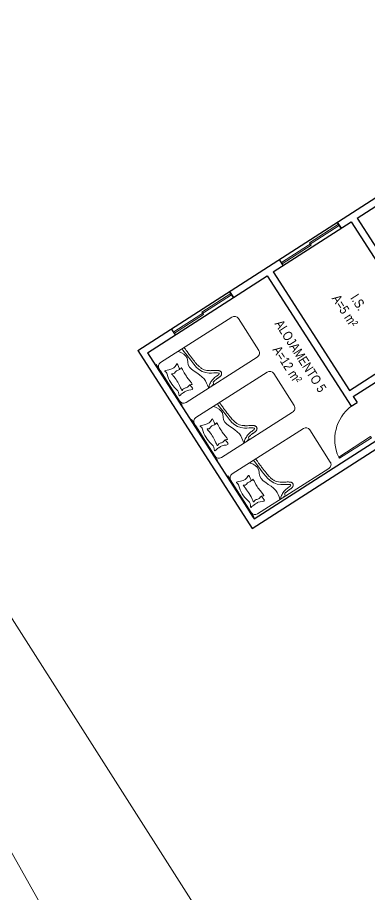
# Model space of a CAD drawing. Header units: metres. Extents: x -71 to 881, y -503 to 661.
# Drawn here: x 93.21 to 100.62, y 464.4 to 482.88 of the extents above; entities that cross this region are included whole.
import ezdxf

# ---------------------------------------------------------------- set-up
doc = ezdxf.new("R2010")
doc.units = ezdxf.units.M
doc.linetypes.add('ACAD_ISO02W100', pattern=[15, 12, -3])
for name, color, linetype, lineweight in [('02. Paredes', 6, 'Continuous', 30), ('03. Esquadria janelas', 2, 'Continuous', 15), ('03. Esquadria Porta', 2, 'Continuous', 15), ('04. Pisos', 8, 'Continuous', 5), ('05. Textos', 5, 'Continuous', 0), ('07. Mobiliário', 51, 'Continuous', 5), ('08. Projeção', 1, 'ACAD_ISO02W100', 5)]:
    doc.layers.add(name, color=color, linetype=linetype, lineweight=lineweight)
doc.styles.add('ESC 1.100', font='ARIALN.TTF', dxfattribs={"height": 0.2})

# ---------------------------------------------------------------- blocks, each defined once
blk = doc.blocks.new('camasolteiro02')
for p, q in [((51.1, 0), (-51.1, 0)), ((-51.1, 0), (51.1, 0)), ((-51.1, -2), (-51.1, 0)), ((51.1, -2), (51.1, 0)), ((40, -2), (-51.1, -2)), ((-50, -190), (-50, -12)), ((35, -2), (-35, -2)), ((51.1, -2), (-34.1, -2)), ((50, -190), (50, -12)), ((40, -200), (-40, -200))]:
    blk.add_line(p, q)
for centre, radius, start, end in [((-40, -12), 10, 90, 180), ((40, -12), 10, 0, 90), ((-49, -57.4), 1.23, 90, 142.8431), ((49.1, -69.7), 1.23, 39.6145, 90), ((-40, -190), 10, 180, 270), ((40, -190), 10, 270, 0)]:
    blk.add_arc(centre, radius, start, end)
for points, knots in [([(-15.9, -39), (-16.7, -38.9), (-21.1, -38.7), (-30.8, -41.7), (-24.6, -32.2), (-24.2, -25), (-32.2, -7.2), (-25.5, -11.9), (-11.6, -6.3), (9.3, -7.2), (22.1, -11.9), (31.1, -6.5), (31, -7.8), (30.6, -11.1), (29.4, -14.9), (30.1, -21.2), (28.5, -27.9), (37.9, -40.6), (28.3, -39.2), (25.2, -38.9), (23.1, -38.9), (23, -38.9)], [81.687104, 81.687104, 81.687104, 81.687104, 84.303092, 94.490265, 95.821174, 114.974443, 124.217806, 127.994946, 132.672535, 168.407907, 181.157056, 185.083873, 185.083873, 185.083873, 194.913874, 196.95947, 203.804533, 217.332123, 221.076914, 227.501963, 227.635262, 227.635262, 227.635262, 227.635262]), ([(-12.6, -42.9), (-14.1, -43), (-15.5, -43.2), (-17, -43.3), (-16.9, -43), (-16, -40.9), (-15.4, -35.9), (-18.1, -28.7), (-13.3, -22.6), (-18.2, -18.5), (-7.8, -20.1), (1.6, -20), (11.3, -20.4), (26.3, -17.4), (22.4, -21.5), (22.9, -26.1), (25.9, -32.8), (21.3, -39), (26.3, -44.5), (21.9, -44), (0.5, -41.9), (-12.6, -42.9)], [128.109957, 128.109957, 128.109957, 128.109957, 133.877174, 133.877174, 133.877174, 134.700022, 140.852367, 148.288711, 156.818578, 158.771961, 161.075668, 177.368653, 194.033089, 200.69833, 202.514132, 207.842433, 213.9765, 223.65884, 225.88537, 231.073357, 231.878679, 231.878679, 231.878679, 231.878679]), ([(-50, -64.8), (-49.4, -65.6), (-5, -69.7), (19.9, -66.9), (37.6, -114.5), (38, -91.4), (39.4, -84.5), (43.9, -75.4), (47.1, -71.4), (49.8, -69.5), (49.3, -69), (49.2, -68.7), (49.1, -68.5)], [1.179138, 1.179138, 1.179138, 1.179138, 4.278979, 98.140229, 150.29156, 154.194563, 163.809696, 172.228699, 179.388193, 179.916356, 180.434462, 181.065997, 181.065997, 181.065997, 181.065997]), ([(-50, -70.4), (-50, -70.4), (-49.9, -70.4), (-49.3, -70.6), (-48.7, -70.7), (-48.1, -70.8), (-47.9, -70.8), (-47.5, -70.8), (-47.4, -70.8), (-46.9, -70.9), (-46.5, -70.9), (-45.4, -71), (-44.7, -71.1), (-42.5, -71.3), (-36.1, -71.4), (-32, -71.8), (-29.4, -72), (-22, -72.7), (-17.5, -73.1), (-9.5, -73.9), (-6, -74.4), (-0.3, -75.6), (2, -76.2), (6.1, -77.6), (8, -78.4), (11.4, -80.4), (13, -81.6), (16, -84.4), (17.5, -86.1), (19.4, -88.7), (19.8, -89.3), (20.7, -90.5), (21.1, -91.2), (22.5, -93.4), (23.5, -95.1), (25.2, -98.1), (26, -99.5), (27.3, -101.6), (27.8, -102.5), (28.8, -103.9), (29.2, -104.5), (29.9, -105.5), (30.2, -105.9), (30.9, -106.6), (31.2, -106.9), (31.9, -107.5), (32.3, -107.8), (33, -108.2), (33.4, -108.4), (34.3, -108.7), (34.7, -108.8), (35.7, -108.9), (36.2, -108.9), (37.3, -108.8), (37.8, -108.6), (38.8, -108.2), (39.3, -107.9), (40, -107.3), (40.3, -107), (40.8, -106.3), (41, -106), (41.4, -105.4), (41.5, -105.1), (41.9, -104.2), (42.1, -103.7), (42.4, -102.5), (42.5, -101.9), (42.7, -100.6), (42.7, -100), (42.8, -98.8), (42.9, -98.4), (42.9, -97.6), (42.9, -97.2), (42.9, -96.4), (43, -96.1), (43, -95.2), (43, -94.8), (43, -93.9), (43.1, -93.4), (43.2, -92.5), (43.2, -92), (43.4, -90.6), (43.5, -89.6), (43.7, -88), (43.8, -87.3), (43.9, -86.2), (43.9, -85.6), (44, -84.8), (44, -84.5), (44.1, -83.6), (44.1, -83), (49.1, -81.9), (49.1, -81.4), (49.2, -80), (49.2, -79.3), (49.4, -78), (49.5, -77.5), (49.6, -77), (49.7, -76.9), (49.8, -76.7), (49.8, -76.5), (49.9, -76.3), (50, -76.3), (50, -76.2)], [2.761415, 2.761415, 2.761415, 2.761415, 2.829206, 2.829206, 3.660886, 3.660886, 4.097157, 4.097157, 4.464162, 4.464162, 5.39152, 5.39152, 7.246236, 7.246236, 10.955667, 10.955667, 18.37453, 18.37453, 33.212255, 33.212255, 48.04998, 48.04998, 60.019504, 60.019504, 71.989027, 71.989027, 83.95855, 83.95855, 95.928074, 95.928074, 99.337206, 99.337206, 102.746339, 102.746339, 110.488091, 110.488091, 116.982094, 116.982094, 121.58744, 121.58744, 125.074699, 125.074699, 127.748544, 127.748544, 129.874348, 129.874348, 131.607074, 131.607074, 133.012182, 133.012182, 134.185572, 134.185572, 135.358962, 135.358962, 136.532352, 136.532352, 137.705742, 137.705742, 138.879132, 138.879132, 140.052522, 140.052522, 141.225912, 141.225912, 143.645822, 143.645822, 146.065732, 146.065732, 148.485642, 148.485642, 149.88036, 149.88036, 151.014889, 151.014889, 152.149417, 152.149417, 153.508303, 153.508303, 155.04767, 155.04767, 156.587038, 156.587038, 159.665773, 159.665773, 161.486893, 161.486893, 162.994551, 162.994551, 163.773757, 163.773757, 165.332168, 165.332168, 166.890579, 166.890579, 169.462976, 169.462976, 172.035372, 172.035372, 172.917822, 172.917822, 173.800272, 173.800272, 174.402112, 174.402112, 174.402112, 174.402112])]:
    blk.add_open_spline(points, degree=3, knots=knots)
blk.add_spline([(-49, -56.2), (-43.4, -60.3), (-23.1, -62.6), (-19.7, -60.5), (28.6, -70.8), (49.1, -68.5)], degree=3)

msp = doc.modelspace()

# ---------------------------------------------------------------- linework, layer by layer
at = {"layer": '02. Paredes'}
for p, q in [((95.739, 475.862), (106.189, 482.575)), ((100.364, 478.655), (102.669, 480.136)), ((98.597, 477.52), (100.238, 478.574)), ((99.946, 478.565), (100.027, 478.439)), ((100.027, 478.439), (99.946, 478.565)), ((100.027, 478.439), (99.946, 478.565)), ((100.238, 478.574), (101.843, 476.075)), ((100.364, 478.655), (101.969, 476.156)), ((98.807, 477.655), (98.726, 477.781)), ((95.947, 475.817), (98.471, 477.439)), ((98.471, 477.439), (100.238, 474.687)), ((98.597, 477.52), (100.202, 475.021)), ((97.674, 477.106), (97.756, 476.979)), ((97.756, 476.979), (97.674, 477.106)), ((96.536, 476.196), (96.454, 476.322)), ((98.195, 472.317), (104.16, 476.149)), ((95.739, 475.862), (98.15, 472.11)), ((95.947, 475.817), (98.195, 472.317)), ((100.202, 475.021), (101.271, 475.708)), ((100.283, 474.895), (101.352, 475.581)), ((98.15, 472.11), (102.567, 474.947)), ((100.283, 474.895), (100.364, 474.768)), ((100.238, 474.687), (100.364, 474.768))]:
    msp.add_line(p, q, dxfattribs=at)
at = {"layer": '03. Esquadria janelas'}
for p, q in [((99.989, 478.497), (98.769, 477.714)), ((99.973, 478.523), (99.363, 478.131)), ((99.396, 478.08), (98.786, 477.689)), ((99.363, 478.131), (99.396, 478.08)), ((97.701, 477.063), (97.092, 476.672)), ((97.718, 477.038), (96.498, 476.255)), ((97.124, 476.621), (96.514, 476.229)), ((97.092, 476.672), (97.124, 476.621))]:
    msp.add_line(p, q, dxfattribs=at)
at = {"layer": '03. Esquadria Porta'}
msp.add_lwpolyline([(99.976, 473.616), (99.992, 473.59), (100.665, 474.023), (100.649, 474.048)], close=True, dxfattribs=at)
at = {"layer": '04. Pisos'}
for points in [[(145.495, 371.855), (73.716, 499.789), (70.184, 508.701), (70.89, 513.929), (73.427, 519.494), (77.586, 523.368), (83.577, 527.664), (107.622, 543.911), (111.197, 547.418), (112.863, 550.626), (112.863, 552.797), (112.471, 564.011), (91.675, 597.139), (87.633, 598.958), (82.286, 599.742), (79.077, 599.742), (74.656, 597.391), (41.799, 580.499), (14.685, 627.867), (32.686, 636.861), (30.114, 640.899), (11.187, 631.79)], [(292.226, 487.05), (337.22, 515.381), (265.236, 631.011), (87.866, 519.538), (100.544, 499.223), (82.018, 487.584), (99.448, 460.229)]]:
    msp.add_lwpolyline(points, dxfattribs=at)
at = {"layer": '08. Projeção'}
msp.add_arc((100.777, 473.988), 0.883, 127.5862, 204.9058, dxfattribs=at)

# ---------------------------------------------------------------- block references
at = {"layer": '07. Mobiliário', "xscale": -0.01, "yscale": 0.01, "zscale": 0.01, "rotation": 122.4715446629667}
for p in [(96.388, 475.126), (97.133, 473.966), (97.897, 472.776)]:
    msp.add_blockref('camasolteiro02', p, dxfattribs=at)

# ---------------------------------------------------------------- texts
at = {"layer": '05. Textos', "char_height": 0.2, "width": 6.86676, "attachment_point": 2, "rotation": 302.6846, "style": 'ESC 1.100'}
for s, insert in [('I.S.\\PA=5 m²', (100.473, 476.934)), ('ALOJAMENTO 5\\PA=12 m²', (99.259, 475.8))]:
    msp.add_mtext(s, dxfattribs=dict(at, insert=insert))

doc.saveas('drawing.dxf')
